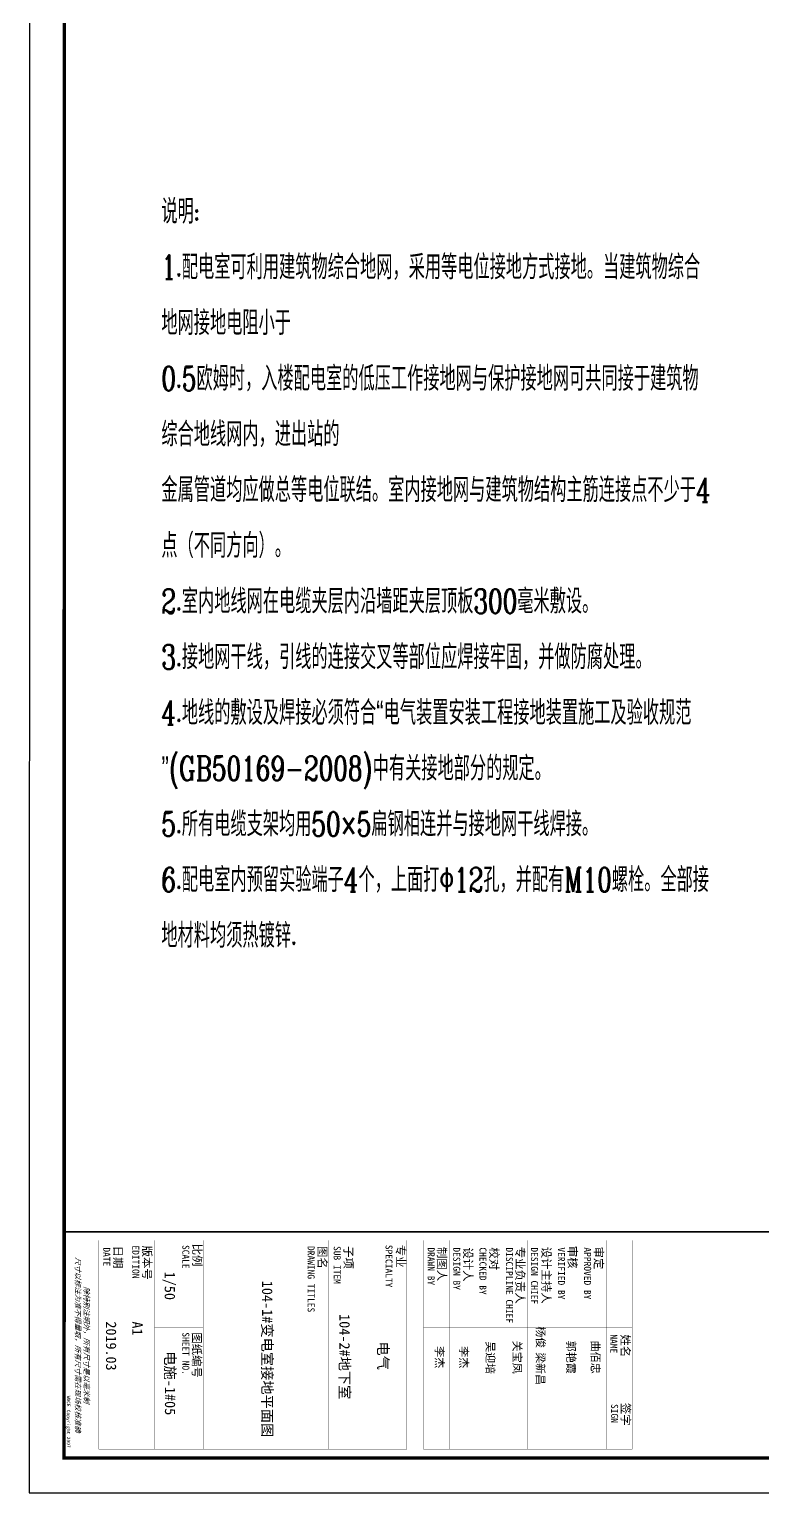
# Model space of a CAD drawing. Extents: x 115799 to 952918, y -190076 to 200966.
# Drawn here: x 247649 to 258187, y -55268 to -34243 of the extents above; entities that cross this region are included whole.
import ezdxf
from ezdxf.enums import TextEntityAlignment as Align

# ---------------------------------------------------------------- set-up
doc = ezdxf.new("R2010")
doc.units = 0
doc.header["$LTSCALE"] = 1000
doc.header["$MEASUREMENT"] = 0
for name, color, linetype in [('00-图签', 7, 'Continuous'), ('00-图签签名_10', 10, 'Continuous'), ('SHEET_LINE', 6, 'Continuous'), ('SHEET_TEXT', 7, 'Continuous'), ('字', 7, 'Continuous')]:
    doc.layers.add(name, color=color, linetype=linetype)
doc.styles.add('A0-建筑图签$0$hwxh', font='STXIHEI.TTF')
doc.styles.add('华文细黑', font='STXIHEI.TTF', dxfattribs={"height": 10})
doc.styles.add('长仿宋', font='complex.shx', dxfattribs={"width": 0.7, "bigfont": 'jd.shx'})

# ---------------------------------------------------------------- blocks, each defined once
blk = doc.blocks.new('WDCE Copyright200X')
at = {"const_width": 0.016}
blk.add_lwpolyline([(-10.6, 1.26, 1), (-11.4, 1.26, 1)], format="xyb", close=True, dxfattribs=at)
at = {"style": '华文细黑'}
for s, p in [('WDCE ', (-11.46, 0.5)), ('     Copyright ', (-3.51, 0.5))]:
    blk.add_text(s, height=1, dxfattribs=at).set_placement(p, align=Align.BOTTOM_RIGHT)
blk.add_text('c', height=0.6, dxfattribs=at).set_placement((-11.04, 1.35), align=Align.MIDDLE_CENTER)
blk.add_attdef('200X', text='', height=1, dxfattribs=at).set_placement((-0.45, 0.5), align=Align.BOTTOM_RIGHT)
blk = doc.blocks.new('图签-A1')
at = {"layer": 'SHEET_LINE', "const_width": 0.5}
blk.add_lwpolyline([(-65, -0.17), (0, -0.17), (0, 512.33), (-65, 512.33)], close=True, dxfattribs=at)
at = {"layer": 'SHEET_LINE', "const_width": 0.05}
for points in [[(-62.5, 103.1), (-2.5, 103.1), (-2.5, 163.1), (-62.5, 163.1), (-62.5, 103.1)], [(-37.5, 163.1), (-37.5, 103.1)], [(-20, 163.1), (-20, 103.1)], [(-62.5, 155.6), (-2.5, 155.6)], [(-62.5, 148.1), (-2.5, 148.1)], [(-62.5, 140.6), (-2.5, 140.6)], [(-62.5, 133.1), (-2.5, 133.1)], [(-62.5, 125.6), (-2.5, 125.6)], [(-62.5, 118.1), (-2.5, 118.1)], [(-62.5, 110.6), (-2.5, 110.6)], [(-62.5, 98.33), (-2.5, 98.33), (-2.5, 9.83), (-62.5, 9.83), (-62.5, 98.33)], [(-62.5, 83.33), (-2.5, 83.33)], [(-62.5, 75.83), (-2.5, 75.83)], [(-62.5, 39.83), (-2.5, 39.83)], [(-37.5, 39.83), (-37.5, 25.83)], [(-62.5, 25.83), (-2.5, 25.83)], [(-62.5, 17.83), (-2.5, 17.83)]]:
    blk.add_lwpolyline(points, dxfattribs=at)
at = {"layer": 'SHEET_TEXT'}
blk.add_blockref('WDCE Copyright200X', (-2.5, -0.17), dxfattribs=at).add_auto_attribs({'200X': '2007'})
at = {"layer": '00-图签签名_10', "style": 'A0-建筑图签$0$hwxh'}
blk.add_text('吴迎培', height=2.3, dxfattribs=at).set_placement((-33.52, 123.47), align=Align.TOP_LEFT)
at = {"layer": '00-图签签名_10', "char_height": 2.3, "width": 800, "attachment_point": 5, "style": 'A0-建筑图签$0$hwxh'}
for s, insert in [('杨俊', (-34.67, 136.62)), ('梁新昌', (-25.65, 136.57))]:
    blk.add_mtext(s, dxfattribs=dict(at, insert=insert))
at = {"layer": '00-图签签名_10', "style": 'A0-建筑图签$0$hwxh'}
for tag, p in [('曲佰忠', (-28.76, 153.54)), ('郭艳霞', (-28.76, 146.04)), ('关宝凤', (-28.76, 131.04)), ('李杰', (-28.76, 116.04)), ('李杰', (-28.76, 108.54))]:
    blk.add_attdef(tag, text='', height=2.3, dxfattribs=at).set_placement(p, align=Align.TOP_CENTER)
at = {"layer": 'SHEET_TEXT', "style": '华文细黑'}
for s, height, p in [('姓名', 2.4, (-35.5, 162.31)), ('签字', 2.4, (-15.81, 162.4)), ('NAME', 2, (-35.5, 158.79)), ('SIGN', 2, (-15.5, 159.04)), ('审定', 2.4, (-60.73, 154.64)), ('审核', 2.4, (-60.95, 147.13)), ('APPROVED BY', 2, (-60.5, 151.28)), ('VERIFIED BY', 2, (-60.5, 143.75)), ('设计主持人', 2.4, (-60.68, 139.6)), ('DESIGN CHIEF', 2, (-60.5, 136.02)), ('专业负责人', 2.4, (-60.67, 132.1)), ('DISCIPLINE CHIEF', 2, (-60.5, 128.82)), ('校对', 2.4, (-60.5, 124.6)), ('CHECKED BY', 2, (-60.5, 121.21)), ('设计人', 2.4, (-60.5, 117.1)), ('DESIGN BY', 2, (-60.5, 113.67)), ('制图人', 2.4, (-60.61, 109.6)), ('DRAWN BY', 2, (-60.5, 106.33)), ('专业', 2.4, (-61.23, 97.76)), ('SPECIALTY', 2, (-61.23, 94.21)), ('子项', 2.4, (-60.88, 82.75)), ('SUB ITEM', 2, (-60.88, 79.33)), ('DRAWING TITLES', 2, (-60.91, 71.83)), ('图名', 2.4, (-60.91, 75.24)), ('比例', 2.4, (-61.56, 39.26)), ('图纸编号', 2.4, (-36.1, 39.16)), ('SCALE', 2, (-61.19, 35.83)), ('SHEET NO.', 2, (-36.1, 35.83)), ('版本号', 2.4, (-61, 24.86)), ('EDITION', 2, (-61.06, 21.44)), ('日期', 2.4, (-61, 16.52)), ('DATE', 2, (-60.5, 13.1))]:
    blk.add_text(s, height=height, dxfattribs=at).set_placement(p, align=Align.TOP_LEFT)
at = {"layer": 'SHEET_TEXT', "style": '华文细黑', "oblique": 20}
for s, p in [('尺寸以标注为准不得量取，所有尺寸需在现场校核准确', (-32.5, 3.83)), ('除特别注明外，所有尺寸是以毫米制', (-32.5, 6.33))]:
    blk.add_text(s, height=1.5, dxfattribs=at).set_placement(p, align=Align.MIDDLE_CENTER)
at = {"layer": '字', "style": '华文细黑'}
for s, p in [('A1', (-39.21, 19.43)), ('2019.03', (-39.21, 11.9))]:
    blk.add_text(s, height=2.962, dxfattribs=at).set_placement(p)

msp = doc.modelspace()

# ---------------------------------------------------------------- linework, layer by layer
at = {"layer": '00-图签'}
msp.add_lwpolyline([(247649.2, -55267.8), (277349.2, -55267.8), (277357.5, -13217.8), (247657.5, -13217.8)], close=True, dxfattribs=at)
at = {"layer": '00-图签', "const_width": 50}
msp.add_lwpolyline([(248149.2, -54767.8), (276849.2, -54767.8), (276857.5, -14467.8), (248157.5, -14467.8)], close=True, dxfattribs=at)

# ---------------------------------------------------------------- block references
at = {"xscale": 50, "yscale": 50, "zscale": 50, "rotation": 270}
msp.add_blockref('图签-A1', (248157.5, -54767.8), dxfattribs=at)

# ---------------------------------------------------------------- texts
at = {"color": 2, "style": '华文细黑'}
for s, p in [('1/50', (249595.3, -52091.2)), ('104-1#变电室接地平面图', (250994.4, -52222.3)), ('104-2#地下室', (252106.3, -52700.9)), ('电气', (252659, -53094.6)), ('电施-1#05', (249598.9, -53235.4))]:
    msp.add_text(s, height=150, rotation=270, dxfattribs=at).set_placement(p)
at = {"insert": (249547.4, -36685), "char_height": 350, "width": 7910.65, "attachment_point": 1, "line_spacing_factor": 1.371429, "style": '长仿宋'}
msp.add_mtext('说明:\\P1.配电室可利用建筑物综合地网，采用等电位接地方式接地。当建筑物综合地网接地电阻小于\\P0.5欧姆时，入楼配电室的低压工作接地网与保护接地网可共同接于建筑物综合地线网内，进出站的\\P金属管道均应做总等电位联结。室内接地网与建筑物结构主筋连接点不少于4点（不同方向）。\\P2.室内地线网在电缆夹层内沿墙距夹层顶板300毫米敷设。 \\P3.接地网干线，引线的连接交叉等部位应焊接牢固，并做防腐处理。\\P4.地线的敷设及焊接必须符合“电气装置安装工程接地装置施工及验收规范”(GB50169-2008)中有关接地部分的规定。\\P5.所有电缆支架均用50×5扁钢相连并与接地网干线焊接。\\P6.配电室内预留实验端子4个，上面打Φ12孔，并配有M10螺栓。全部接地材料均须热镀锌.', dxfattribs=at)
at = {"layer": 'SHEET_TEXT', "style": '华文细黑'}
for tag, p in [('李杰', (253601.9, -53321.3)), ('李杰', (253951.9, -53321.3)), ('关宝凤', (254717.8, -53321.3)), ('郭艳霞', (255492.3, -53321.3)), ('曲佰忠', (255842.2, -53321.3))]:
    msp.add_attdef(tag, text='', height=116.7, rotation=270, dxfattribs=at).set_placement(p, align=Align.TOP_CENTER)

doc.saveas('drawing.dxf')
